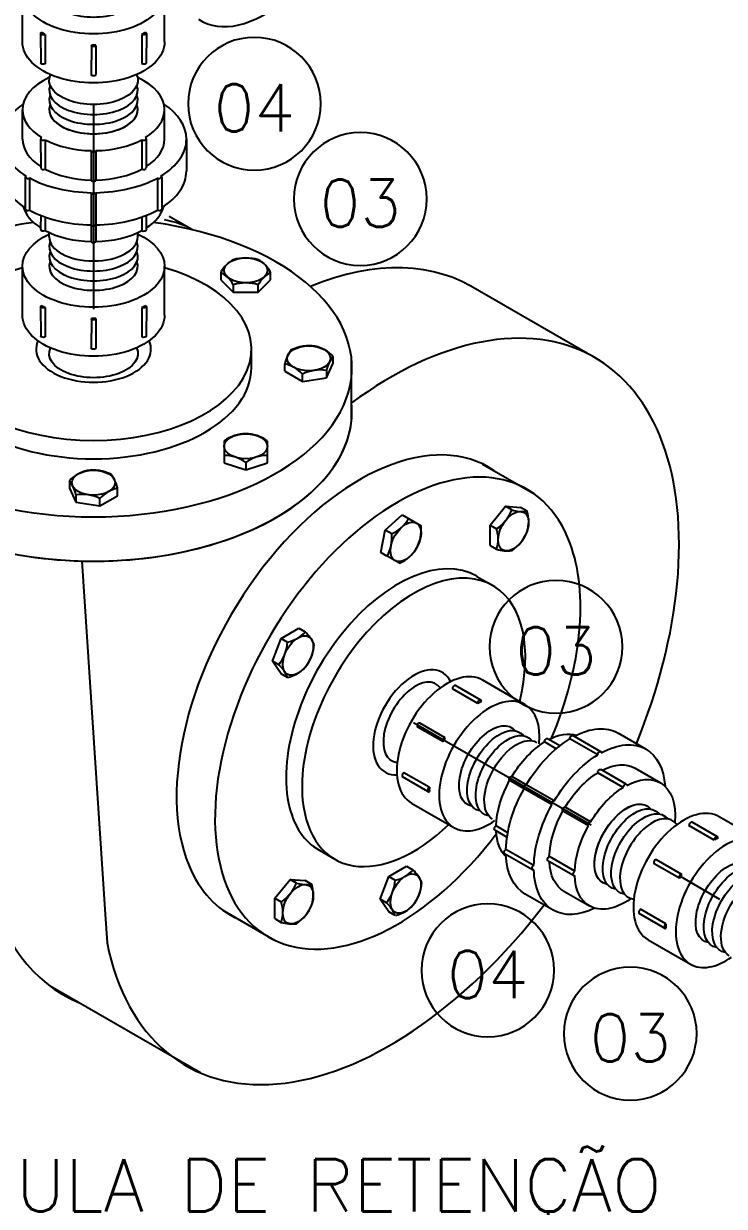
# Model space of a CAD drawing. Header units: millimetres. Extents: x 0 to 114, y 0 to 82.
# Drawn here: x 2.865 to 4.402, y 9.148 to 11.742 of the extents above; entities that cross this region are included whole.
import ezdxf
from ezdxf.enums import TextEntityAlignment as Align

# ---------------------------------------------------------------- set-up
doc = ezdxf.new("R2010")
doc.units = ezdxf.units.MM
doc.linetypes.add('DASHDOT', pattern=[1, 0.5, -0.25, 0, -0.25])
for name, color, linetype in [('INC-DETALHES', 7, 'Continuous'), ('INC-DETALHES-TXT', 7, 'Continuous'), ('tinterno', 252, 'Continuous')]:
    doc.layers.add(name, color=color, linetype=linetype)
doc.styles.add('25', font='ROMANS.SHX', dxfattribs={"width": 0.7, "height": 0.05})
doc.styles.add('60-75', font='romans.shx', dxfattribs={"height": 0.12})

# ---------------------------------------------------------------- blocks, each defined once
blk = doc.blocks.new('nipel')
for p, q in [((0.0266, 0.108, -0.0234), (-0.0212, 0.0803, -0.0234)), ((0.1068, -0.0309, -0.0234), (0.0589, -0.0586, -0.0234))]:
    blk.add_line(p, q)
at = {"extrusion": (0, 0, -1)}
for centre, major_axis, ratio, start_param, end_param in [((0.0667, 0.0385, -0.0468), (0.0401, -0.0694), 0.57735, -3.141593, 0), ((0.1042, 0.0602, -0.0468), (0.025, -0.0433), 0.543752, 2.902493, 6.522284), ((0.0188, 0.0109, -0.0234), (-0.0401, 0.0694), 0.57735, -0.89745, 0), ((0.0188, 0.0109, -0.0234), (0.0401, -0.0694), 0.57735, 0, 0.89745)]:
    blk.add_ellipse(centre, major_axis=major_axis, ratio=ratio, start_param=start_param, end_param=end_param, dxfattribs=at)
for centre, start_param, end_param in [((0.0096, 0.0056), 2.935794, 6.488984), ((0.0188, 0.0109, -0.0234), 2.94446, 6.480318), ((-0.0098, -0.0057), 3.141593, 6.283185), ((0, 0), 2.931316, 6.493462)]:
    blk.add_ellipse(centre, major_axis=(-0.025, 0.0433), ratio=0.543752, start_param=start_param, end_param=end_param)
at = {"layer": 'tinterno'}
for p, q in [((0.0285, 0.0853, -0.0234), (0.0571, 0.1018, -0.0234)), ((0.032, 0.0816, -0.0234), (0.0606, 0.0981, -0.0234)), ((0.0688, 0.0426, -0.0234), (0.0974, 0.0591, -0.0234)), ((0.0714, 0.0384, -0.0234), (0.0999, 0.0548, -0.0234)), ((0.0866, -0.0131, -0.0234), (0.1153, 0.0034, -0.0234)), ((0.0881, -0.018, -0.0234), (0.1167, -0.0014, -0.0234))]:
    blk.add_line(p, q, dxfattribs=at)
at = {"layer": 'tinterno', "extrusion": (0, 0, -1)}
for centre, major_axis, ratio, start_param, end_param in [((0.0586, 0.0993, -0.0234), (-0.00144, 0.0025), 0.577218, 0, 2.374054), ((0.0188, 0.0109, -0.0234), (-0.0401, 0.0694), 0.57735, 0, 3.141593), ((0.0299, 0.0827, -0.0234), (0.00144, -0.0025), 0.57735, 2.338223, 5.515759), ((0.0299, 0.0173, -0.0234), (0.0401, -0.0694), 0.57735, 3.891047, 3.962934), ((0.0987, 0.057, -0.0234), (-0.00125, 0.00217), 0.57735, -0.015616, 3.157208), ((0.07, 0.0404, -0.0234), (-0.00125, 0.00217), 0.57735, -0.015616, 3.157208), ((0.0299, 0.0173, -0.0234), (0.0401, -0.0694), 0.57735, 4.681158, 4.74362), ((0.1153, 0.0011, -0.0234), (0.00144, -0.0025), 0.57735, 3.909019, 6.283185), ((0.0866, -0.0155, -0.0234), (-0.00144, 0.0025), 0.57735, 0.767426, 3.944963), ((0.0299, 0.0173, -0.0234), (0.0401, -0.0694), 0.57735, -0.821342, -0.749455)]:
    blk.add_ellipse(centre, major_axis=major_axis, ratio=ratio, start_param=start_param, end_param=end_param, dxfattribs=at)
blk = doc.blocks.new('unii')
for p, q in [((-0.0237, 0.1073), (0.0078, 0.1255)), ((0.0859, 0.1184), (0.0874, 0.1193)), ((-0.0114, 0.086), (-0.0401, 0.0694)), ((0.0257, 0.0836), (0.0272, 0.0845)), ((0.1455, 0.0151), (0.147, 0.016)), ((0.0853, -0.0196), (0.0868, -0.0187)), ((0.0688, -0.0529), (0.0401, -0.0694)), ((0.0811, -0.0742), (0.1126, -0.056))]:
    blk.add_line(p, q)
for centre, major_axis, ratio, start_param, end_param in [((0.0602, 0.0347, -0.0491), (0.0524, -0.0908), 0.57735, 2.395872, 3.141593), ((0.0888, 0.0513, -0.0725), (0.0401, -0.0694), 0.57735, 2.40841, 3.003111), ((0.0601, 0.1203, -0.0234), (0.00144, -0.0025), 0.57735, 7.050612, 9.424778), ((0.0287, 0.0166, -0.0234), (0.0524, -0.0908), 0.57735, 9.424778, 10.135947), ((0.0602, 0.0347, -0.0491), (0.0524, -0.0908), 0.57735, 1.59446, 2.329067), ((0.0888, 0.1168, -0.0491), (0.00144, -0.0025), 0.57735, 7.050612, 9.424778), ((0.0888, 0.0513, -0.0725), (0.0401, -0.0694), 0.57735, 1.601735, 2.320869), ((0.0287, 0.0166, -0.0234), (0.0401, -0.0694), 0.57735, 2.40841, 3.141593), ((0.0287, 0.082), (0.00144, -0.0025), 0.57735, 7.050612, 9.424778), ((0.0287, 0.0166, -0.0234), (0.0401, -0.0694), 0.57735, 1.601735, 2.320869), ((0, 0), (0.0401, -0.0694), 0.57735, 3.141593, 4.039042), ((0.1126, 0.065, -0.0234), (0.00125, -0.00217), 0.57735, 6.26757, 9.440394), ((0.1289, 0.0744, -0.0491), (0.00125, -0.00217), 0.57735, 6.26757, 9.440394), ((0.0888, 0.0513, -0.0725), (0.0401, -0.0694), 0.57735, 0.820723, 1.539561), ((0.0602, 0.0347, -0.0491), (0.0524, -0.0908), 0.57735, 0.812526, 1.546905), ((0, 0), (-0.025, 0.0433), 0.543752, 3.141593, 6.283185), ((0.0688, 0.0397), (0.00125, -0.00217), 0.57735, 6.26757, 9.440394), ((0.0287, 0.0166, -0.0234), (0.0401, -0.0694), 0.57735, 0.820723, 1.539561), ((0.0888, 0.0513, -0.0725), (0.0401, -0.0694), 0.57735, 0.138481, 0.732494), ((0.1455, 0.0185, -0.0491), (0.00144, -0.0025), 0.577218, 6.283185, 8.657239), ((0.0602, 0.0347, -0.0491), (0.0524, -0.0908), 0.57735, 0, 0.745201), ((0.1343, -0.0081, -0.0234), (0.00144, -0.0025), 0.577218, 6.283185, 8.657239), ((0.0287, 0.0166, -0.0234), (0.0401, -0.0694), 0.57735, 0, 0.732494), ((0.0854, -0.0162), (0.00144, -0.0025), 0.577218, 6.283185, 8.657239), ((0, 0), (0.0401, -0.0694), 0.57735, 5.385736, 6.283185), ((0.0287, 0.0166, -0.0234), (0.0524, -0.0908), 0.57735, 5.572016, 6.283185)]:
    blk.add_ellipse(centre, major_axis=major_axis, ratio=ratio, start_param=start_param, end_param=end_param)
at = {"layer": 'tinterno'}
for p, q in [((0.0272, 0.1046), (0.0589, 0.1229)), ((0.0307, 0.101), (0.0622, 0.1191)), ((0.0735, 0.1112), (0.0859, 0.1184)), ((0.0776, 0.1079), (0.0908, 0.1156)), ((-0.0014, 0.068), (0.0257, 0.0836)), ((0.002, 0.0643), (0.0307, 0.0808)), ((0.08, 0.0491), (0.1115, 0.0672)), ((0.1113, 0.0671), (0.1277, 0.0766)), ((0.1138, 0.0628), (0.1302, 0.0723)), ((0.0823, 0.0446), (0.1138, 0.0628)), ((0.039, 0.0254), (0.0675, 0.0418)), ((0.0413, 0.021), (0.07, 0.0375)), ((0.1322, 0.0132), (0.1455, 0.0209)), ((0.1331, 0.008), (0.1455, 0.0151)), ((0.1028, -0.0239), (0.1343, -0.0057)), ((0.1043, -0.0288), (0.1358, -0.0106)), ((0.0567, -0.0304), (0.0853, -0.0138)), ((0.0582, -0.0353), (0.0853, -0.0196))]:
    blk.add_line(p, q, dxfattribs=at)
for centre, major_axis, start_param, end_param in [((0.0287, 0.0166, -0.0234), (0.0524, -0.0908), 8.666815, 9.424778), ((0.0287, 0.1021, -0.0234), (0.00144, -0.0025), 0.767426, 3.944963), ((0.0287, 0.0166, -0.0234), (0.0524, -0.0908), 7.87787, 8.611829), ((0, 0), (0.0401, -0.0694), 2.392138, 3.141593), ((0, 0.0655), (0.00144, -0.0025), 0.767426, 3.944963), ((0, 0), (0.0401, -0.0694), 7.885213, 8.603436), ((0.0811, 0.0468, -0.0234), (0.00125, -0.00217), 6.26757, 9.440394), ((0.0287, 0.0166, -0.0234), (0.0524, -0.0908), 7.096135, 7.830093), ((0.0401, 0.0231), (0.00125, -0.00217), 6.26757, 9.440394), ((0, 0), (0.0401, -0.0694), 7.104199, 7.82275), ((0.1028, -0.0262, -0.0234), (0.00144, -0.0025), 5.479815, 8.657352), ((0, 0), (0.0401, -0.0694), 6.283185, 7.03264), ((0.0567, -0.0327), (0.00144, -0.0025), 5.479815, 8.657352), ((0.0287, 0.0166, -0.0234), (0.0524, -0.0908), 6.283185, 7.041148)]:
    blk.add_ellipse(centre, major_axis=major_axis, ratio=0.57735, start_param=start_param, end_param=end_param, dxfattribs=at)
blk = doc.blocks.new('S1AD321')
at = {"color": 252}
blk.add_circle((0, 0), 0.0562, dxfattribs=at)
at = {"color": 7, "style": '25'}
blk.add_attdef('DETALHE', text='', height=0.04, dxfattribs=at).set_placement((0, -0.0235), align=Align.CENTER)
for tag, flags, p in [('DESCRICAO', 1, (0, -0.0868)), ('MARCA', 1, (0, -0.1502)), ('QUANT.', 3, (0, -0.2175))]:
    blk.add_attdef(tag, text='', height=0.04, dxfattribs=dict(at, flags=flags)).set_placement(p, align=Align.CENTER)
blk = doc.blocks.new('A$C4B832159')
at = {"layer": 'INC-DETALHES', "color": 252, "linetype": 'DASHDOT', "ltscale": 0.5}
for p, q in [((-3.9473, -8.0969, -0.0556), (-3.9473, -10.094, -0.0556)), ((-3.5571, -10.5171, -0.0556), (-2.6086, -11.0647, -0.0556))]:
    blk.add_line(p, q, dxfattribs=at)
at = {"layer": 'INC-DETALHES', "color": 7}
for p, q in [((-3.8268, -9.9168, -0.0556), (-3.8551, -9.9005, -0.0556)), ((-4.0013, -9.9256, -0.0556), (-4.0013, -9.9203, -0.0556)), ((-3.8933, -9.9256, -0.0556), (-3.8933, -9.9203, -0.0556)), ((-3.3453, -10.0677, -0.0556), (-3.4769, -9.9917, -0.0556)), ((-3.8171, -10.9442, -0.0556), (-4.0001, -10.8385, -0.0556))]:
    blk.add_line(p, q, dxfattribs=at)
at = {"layer": 'INC-DETALHES', "color": 252}
for p, q in [((-3.7921, -9.9687, -0.0556), (-3.7921, -9.9777, -0.0556)), ((-3.7314, -9.9777, -0.0556), (-3.7314, -9.9687, -0.0556)), ((-3.7769, -9.9838, -0.0556), (-3.7769, -9.9928, -0.0556)), ((-3.7465, -9.9928, -0.0556), (-3.7465, -9.9838, -0.0556)), ((-3.7549, -10.0848, -0.0556), (-3.7549, -10.0623, -0.0556)), ((-3.6555, -10.0713, -0.0556), (-3.6555, -10.0803, -0.0556)), ((-3.7142, -10.0893, -0.0556), (-3.7142, -10.0803, -0.0556)), ((-3.6634, -10.0882, -0.0556), (-3.6634, -10.0972, -0.0556)), ((-3.6327, -10.147, -0.0556), (-3.6327, -10.0766, -0.0556)), ((-3.6327, -10.147, -0.0556), (-3.6327, -10.0766, -0.0556)), ((-3.6927, -10.1017, -0.0556), (-3.6927, -10.0927, -0.0556)), ((-3.7617, -10.2005, -0.0556), (-3.7617, -10.2095, -0.0556)), ((-3.4731, -10.2023, -0.0556), (-3.4121, -10.2375, -0.0556)), ((-3.9767, -10.2228, -0.0556), (-3.9767, -10.2318, -0.0556)), ((-3.918, -10.2409, -0.0556), (-3.918, -10.2319, -0.0556)), ((-3.9688, -10.2397, -0.0556), (-3.9688, -10.2487, -0.0556)), ((-3.9395, -10.2533, -0.0556), (-3.9395, -10.2443, -0.0556)), ((-3.4375, -10.2583, -0.0556), (-3.4453, -10.2538, -0.0556)), ((-3.4189, -10.2599, -0.0556), (-3.4267, -10.2554, -0.0556)), ((-3.5839, -10.2873, -0.0556), (-3.5917, -10.2828, -0.0556)), ((-3.4639, -10.2769, -0.0556), (-3.4561, -10.2814, -0.0556)), ((-3.4639, -10.3017, -0.0556), (-3.4561, -10.3062, -0.0556)), ((-3.4803, -10.3392, -0.0556), (-3.4608, -10.3504, -0.0556)), ((-3.697, -10.4024, -0.0556), (-3.6892, -10.4069, -0.0556)), ((-3.7185, -10.4148, -0.0556), (-3.7107, -10.4193, -0.0556)), ((-3.7215, -10.447, -0.0556), (-3.7293, -10.4425, -0.0556)), ((-3.7107, -10.4623, -0.0556), (-3.7185, -10.4578, -0.0556)), ((-3.6728, -10.6726, -0.0556), (-3.6533, -10.6838, -0.0556)), ((-3.5658, -10.6925, -0.0556), (-3.558, -10.697, -0.0556)), ((-3.5873, -10.7049, -0.0556), (-3.5795, -10.7094, -0.0556)), ((-3.7, -10.7129, -0.0556), (-3.7078, -10.7084, -0.0556)), ((-3.6814, -10.7145, -0.0556), (-3.6892, -10.71, -0.0556)), ((-3.7264, -10.7315, -0.0556), (-3.7186, -10.736, -0.0556)), ((-3.5902, -10.7371, -0.0556), (-3.598, -10.7326, -0.0556)), ((-3.7877, -10.7473, -0.0556), (-3.7268, -10.7825, -0.0556)), ((-3.5795, -10.7524, -0.0556), (-3.5873, -10.7479, -0.0556)), ((-3.7264, -10.7563, -0.0556), (-3.7186, -10.7608, -0.0556))]:
    blk.add_line(p, q, dxfattribs=at)
at = {"layer": 'INC-DETALHES', "color": 252, "extrusion": (0, 0.816497, 0.57735)}
for p, q in [((-3.7921, -9.9777, -0.0556), (-3.7769, -9.9928, -0.0556)), ((-3.7465, -9.9928, -0.0556), (-3.7314, -9.9777, -0.0556)), ((-3.7769, -9.9928, -0.0556), (-3.7465, -9.9928, -0.0556)), ((-3.6634, -10.0972, -0.0556), (-3.6555, -10.0803, -0.0556)), ((-3.7142, -10.0893, -0.0556), (-3.6927, -10.1017, -0.0556)), ((-3.6927, -10.1017, -0.0556), (-3.6634, -10.0972, -0.0556)), ((-3.7881, -10.1742, -0.0556), (-3.7881, -10.1917, -0.0556)), ((-3.7354, -10.1917, -0.0556), (-3.7354, -10.1742, -0.0556)), ((-3.7881, -10.192, -0.0556), (-3.7881, -10.2007, -0.0556)), ((-3.7881, -10.2007, -0.0556), (-3.7617, -10.2095, -0.0556)), ((-3.7617, -10.2095, -0.0556), (-3.7354, -10.2007, -0.0556)), ((-3.7354, -10.2007, -0.0556), (-3.7354, -10.1917, -0.0556)), ((-3.9767, -10.2318, -0.0556), (-3.9688, -10.2487, -0.0556)), ((-3.9395, -10.2533, -0.0556), (-3.918, -10.2409, -0.0556)), ((-3.9688, -10.2487, -0.0556), (-3.9395, -10.2533, -0.0556))]:
    blk.add_line(p, q, dxfattribs=at)
at = {"layer": 'INC-DETALHES', "color": 252, "extrusion": (0.707107, -0.408248, 0.57735)}
for p, q in [((-3.4639, -10.2769, -0.0556), (-3.4453, -10.2538, -0.0556)), ((-3.4453, -10.2538, -0.0556), (-3.4267, -10.2554, -0.0556)), ((-3.5917, -10.2828, -0.0556), (-3.571, -10.2644, -0.0556)), ((-3.571, -10.2644, -0.0556), (-3.5632, -10.2689, -0.0556)), ((-3.5632, -10.2689, -0.0556), (-3.548, -10.2777, -0.0556)), ((-3.5973, -10.31, -0.0556), (-3.5917, -10.2828, -0.0556)), ((-3.4639, -10.3017, -0.0556), (-3.4639, -10.2769, -0.0556)), ((-3.5897, -10.3144, -0.0556), (-3.5973, -10.31, -0.0556)), ((-3.5743, -10.3232, -0.0556), (-3.5895, -10.3145, -0.0556)), ((-3.7185, -10.4148, -0.0556), (-3.697, -10.4024, -0.0556)), ((-3.7293, -10.4425, -0.0556), (-3.7185, -10.4148, -0.0556)), ((-3.7185, -10.4578, -0.0556), (-3.7293, -10.4425, -0.0556)), ((-3.5873, -10.7049, -0.0556), (-3.5658, -10.6925, -0.0556)), ((-3.598, -10.7326, -0.0556), (-3.5873, -10.7049, -0.0556)), ((-3.7264, -10.7315, -0.0556), (-3.7078, -10.7084, -0.0556)), ((-3.7078, -10.7084, -0.0556), (-3.6892, -10.71, -0.0556)), ((-3.7264, -10.7563, -0.0556), (-3.7264, -10.7315, -0.0556)), ((-3.5873, -10.7479, -0.0556), (-3.598, -10.7326, -0.0556))]:
    blk.add_line(p, q, dxfattribs=at)
at = {"layer": 'INC-DETALHES', "color": 7, "extrusion": (0.707107, -0.408248, 0.57735)}
for p, q in [((-3.9615, -10.3205, -0.0556), (-3.9331, -10.7509, -0.0556)), ((-3.9331, -10.7509, -0.0556), (-3.9308, -10.7856, -0.0556))]:
    blk.add_line(p, q, dxfattribs=at)
at = {"layer": 'INC-DETALHES', "color": 252, "extrusion": (0, 0.816497, 0.57735), "elevation": -7.9112, "flags": 128}
blk.add_lwpolyline([(3.7614, 6.419), (3.7617, 6.4189), (3.762, 6.419)], dxfattribs=at)
at = {"layer": 'INC-DETALHES', "color": 252, "extrusion": (0.707107, -0.408248, 0.57735), "elevation": 1.7487, "flags": 128}
blk.add_lwpolyline([(-10.7007, -1.1208), (-10.701, -1.1209), (-10.7013, -1.1208)], dxfattribs=at)
at = {"layer": 'INC-DETALHES', "color": 252, "extrusion": (0, 0.816497, 0.57735)}
for centre in [(3.7617, 6.0768, -7.9094), (3.6849, 6.2624, -7.9094), (3.7617, 6.448, -7.9094), (3.9473, 6.5248, -7.9094)]:
    blk.add_circle(centre, 0.0263, dxfattribs=at)
at = {"layer": 'INC-DETALHES', "color": 252, "extrusion": (0.707107, -0.408248, 0.57735)}
for centre in [(-10.6242, -1.2775, 1.7505), (-10.701, -1.0919, 1.7505), (-10.8866, -1.015, 1.7505), (-11.0722, -1.463, 1.7505), (-11.1491, -1.2775, 1.7505)]:
    blk.add_circle(centre, 0.0263, dxfattribs=at)
at = {"layer": 'INC-DETALHES', "color": 252, "extrusion": (0, 0.816497, 0.57735)}
for centre, radius, start, end in [((3.9473, 6.2689, -7.9186), 0.315, 283.4444, 256.5556), ((3.9473, 6.2559, -7.9002), 0.1925, 296.7365, 243.2635), ((3.9473, 6.2559, -7.9002), 0.07, 345.4904, 194.5096), ((3.9473, 6.2689, -7.9186), 0.1925, 360, 180), ((3.9473, 6.3, -7.9627), 0.315, 356.5352, 182.5838), ((3.9473, 6.3, -7.9627), 0.315, 357.4162, 183.4648)]:
    blk.add_arc(centre, radius, start, end, dxfattribs=at)
at = {"layer": 'INC-DETALHES', "color": 252}
for centre, radius, start, end in [((-3.76, -9.9856, 0.4167), 0.0363, 117.7887, 152.2113), ((-3.7617, -10.0036, 0.3737), 0.0524, 73.1525, 106.8475), ((-3.7635, -9.9856, 0.3737), 0.0363, 27.7887, 62.2113), ((-3.8091, -10.0008, 0.4167), 0.0363, 27.7887, 62.2113), ((-3.7144, -10.0008, 0.3737), 0.0363, 117.7887, 152.2113), ((-3.7617, -10.034, 0.4167), 0.0524, 73.1525, 106.8475), ((-3.6843, -10.109, 0.5292), 0.0507, 81.7538, 115.8342), ((-3.6854, -10.0981, 0.5227), 0.0402, 42.0045, 77.9955), ((-3.6709, -10.0901, 0.5707), 0.0444, 142.954, 167.2538), ((-3.6201, -10.098, 0.5227), 0.0444, 142.954, 167.2538), ((-3.7226, -10.1196, 0.5707), 0.0402, 42.0045, 77.9955), ((-3.6706, -10.1384, 0.5643), 0.0507, 81.7538, 115.8342), ((-3.761, -10.2114, 0.6734), 0.046, 90.8922, 125.9777), ((-3.7625, -10.2114, 0.6858), 0.046, 54.0223, 89.1078), ((-3.7877, -10.2355, 0.6982), 0.0436, 53.5001, 90.5262), ((-3.7358, -10.2355, 0.6982), 0.0436, 89.4738, 126.4999), ((-3.9468, -10.2497, 0.7786), 0.0402, 102.0045, 137.9955), ((-3.9479, -10.2605, 0.7674), 0.0507, 64.1658, 98.2462), ((-3.9613, -10.2417, 0.7674), 0.0444, 12.7462, 37.046), ((-4.0121, -10.2495, 0.7786), 0.0444, 12.7462, 37.046), ((-3.9096, -10.2712, 0.7674), 0.0402, 102.0045, 137.9955), ((-3.9615, -10.2897, 0.785), 0.0504, 64.1252, 98.3644), ((-3.4846, -10.2395, -0.0148), 0.0507, 304.1658, 338.2462), ((-3.4243, -10.2159, -0.0564), 0.0444, 252.7462, 277.046), ((-3.4571, -10.2723, -0.0564), 0.0402, 342.0045, 17.9955), ((-3.6013, -10.2473, 0.1191), 0.0436, 293.5001, 330.5262), ((-3.6272, -10.2922, 0.1191), 0.0436, 329.4738, 6.4999), ((-3.5938, -10.2825, 0.1067), 0.046, 330.8922, 5.9777), ((-3.4943, -10.2938, -0.0084), 0.0402, 342.0045, 17.9955), ((-3.466, -10.266, -0.0499), 0.0507, 304.1658, 338.2462), ((-3.593, -10.2812, 0.0943), 0.046, 294.0223, 329.1078), ((-3.443, -10.2638, -0.0084), 0.0444, 252.7462, 277.046), ((-3.761, -10.4157, 0.2059), 0.0504, 321.6356, 355.8748), ((-3.7191, -10.38, 0.1883), 0.0402, 282.0045, 317.9955), ((-3.7194, -10.4395, 0.1883), 0.0444, 22.954, 47.2538), ((-3.729, -10.4185, 0.1883), 0.0507, 321.7538, 355.8342), ((-3.7516, -10.4796, 0.1995), 0.0444, 22.954, 47.2538), ((-3.7191, -10.423, 0.1995), 0.0402, 282.0045, 317.9955), ((-3.5878, -10.6701, -0.1775), 0.0402, 282.0045, 317.9955), ((-3.5881, -10.7296, -0.1775), 0.0444, 22.954, 47.2538), ((-3.747, -10.6941, -0.0148), 0.0507, 304.1658, 338.2462), ((-3.6868, -10.6705, -0.0564), 0.0444, 252.7462, 277.046), ((-3.7196, -10.7269, -0.0564), 0.0402, 342.0045, 17.9955), ((-3.6298, -10.7058, -0.16), 0.0504, 321.6356, 355.8748), ((-3.5978, -10.7086, -0.1775), 0.0507, 321.7538, 355.8342), ((-3.7568, -10.7484, -0.0084), 0.0402, 342.0045, 17.9955), ((-3.7284, -10.7206, -0.0499), 0.0507, 304.1658, 338.2462), ((-3.6204, -10.7697, -0.1664), 0.0444, 22.954, 47.2538), ((-3.5878, -10.7131, -0.1664), 0.0402, 282.0045, 317.9955), ((-3.7054, -10.7184, -0.0084), 0.0444, 252.7462, 277.046)]:
    blk.add_arc(centre, radius, start, end, dxfattribs=at)
at = {"layer": 'INC-DETALHES', "color": 7, "extrusion": (0.707107, -0.408248, 0.57735)}
for centre, start, end in [((-10.8895, -1.1562, 1.6013), 358.061, 36.6178), ((-10.8895, -1.2552, 1.7413), 283.4682, 308.4191), ((-10.8895, -1.1562, 1.6013), 148.2683, 183.983), ((-10.8895, -1.2552, 1.7413), 146.7266, 257.2007)]:
    blk.add_arc(centre, 0.4982, start, end, dxfattribs=at)
at = {"layer": 'INC-DETALHES', "color": 252, "extrusion": (0.707107, -0.408248, 0.57735)}
for centre, radius, start, end in [((-10.8895, -1.2552, 1.7413), 0.4982, 308.4191, 52.6818), ((-10.8866, -1.2398, 1.6972), 0.315, 357.4162, 156.2329), ((-10.8866, -1.271, 1.7413), 0.315, 334.4361, 115.564), ((-10.8866, -1.271, 1.7413), 0.315, 282.3569, 334.4361), ((-10.8866, -1.271, 1.7413), 0.1925, 360, 149.4194), ((-10.8866, -1.2839, 1.7597), 0.1925, 358.4465, 141.0761), ((-10.8866, -1.2839, 1.7597), 0.1925, 296.7365, 358.4465), ((-10.8866, -1.2839, 1.7597), 0.07, 339.1362, 200.6527), ((-10.8866, -1.271, 1.7413), 0.315, 115.564, 257.6431), ((-10.8866, -1.271, 1.7413), 0.1925, 149.4194, 180), ((-10.8866, -1.2839, 1.7597), 0.1925, 141.0761, 243.2635), ((-10.8866, -1.2398, 1.6972), 0.315, 156.2329, 183.4648)]:
    blk.add_arc(centre, radius, start, end, dxfattribs=at)
at = {"layer": 'INC-DETALHES', "color": 7}
for centre, major_axis, ratio, start_param, end_param in [((-3.7394, -9.5292, 0.6234), (-0.0768, -0.133), 0.57735, 6.242573, 9.46539), ((-3.9473, -9.747, 0.727), (0.054, 0), 0.543752, 2.931316, 6.493462), ((-3.9473, -9.759, 0.727), (0.054, 0), 0.543752, 2.935794, 6.488984), ((-3.9473, -9.7705, 0.7017), (0.054, 0), 0.543752, 2.94446, 6.480318), ((-3.9477, -10.2351, -0.0324), (0.1019, 0.3266), 0.669144, -0.055937, 0.067525)]:
    blk.add_ellipse(centre, major_axis=major_axis, ratio=ratio, start_param=start_param, end_param=end_param, dxfattribs=at)
at = {"layer": 'INC-DETALHES', "color": 7, "extrusion": (0, 0, -1)}
for centre, start_param, end_param in [((-3.2996, -10.6658, 0.1226), 2.94446, 6.480318), ((-3.2896, -10.6715, 0.1479), 2.935794, 6.488984), ((-3.2792, -10.6775, 0.1479), 2.931316, 6.493462)]:
    blk.add_ellipse(centre, major_axis=(0.027, 0.0468), ratio=0.543752, start_param=start_param, end_param=end_param, dxfattribs=at)
at = {"layer": 'INC-DETALHES', "color": 7, "xscale": 1.079999999999949, "yscale": 1.079999999999949, "zscale": 1.079999999999949, "rotation": 239.9999999999985}
for name, p in [('nipel', (-3.9473, -9.6048, 0.7776)), ('unii', (-3.9473, -9.7705, 0.7017)), ('nipel', (-3.9473, -9.9378, 0.5973))]:
    blk.add_blockref(name, p, dxfattribs=at)
at = {"layer": 'INC-DETALHES', "color": 7, "xscale": -1.08, "yscale": 1.08, "zscale": 1.08}
for name, p in [('nipel', (-3.4445, -10.5821, 0.0182)), ('unii', (-3.2996, -10.6658, 0.1226)), ('nipel', (-3.1561, -10.7486, 0.1985))]:
    blk.add_blockref(name, p, dxfattribs=at)
at = {"layer": 'INC-DETALHES-TXT'}
ref = blk.add_blockref('S1AD321', (-3.7512, -9.7633, 0.5771), dxfattribs=dict(at, xscale=-1.44, yscale=1.44, zscale=1.44))
ref.add_attrib('DETALHE', '04', dxfattribs={"layer": '0', "color": 7, "height": 0.0576, "style": '25'}).set_placement((-3.7512, -9.7972, 0.5771), align=Align.CENTER)
ref = blk.add_blockref('S1AD321', (-3.6221, -9.8793, 0.5771), dxfattribs=dict(at, xscale=-1.44, yscale=1.44, zscale=1.44))
ref.add_attrib('DETALHE', '03', dxfattribs={"layer": '0', "color": 7, "height": 0.0576, "style": '25'}).set_placement((-3.6221, -9.9132, 0.5771), align=Align.CENTER)
ref = blk.add_blockref('S1AD321', (-3.3836, -10.425, 0.287), dxfattribs=dict(at, xscale=-1.44, yscale=1.44, zscale=1.44))
ref.add_attrib('DETALHE', '03', dxfattribs={"layer": '0', "color": 7, "height": 0.0576, "style": '25'}).set_placement((-3.3836, -10.4589, 0.287), align=Align.CENTER)
ref = blk.add_blockref('S1AD321', (-3.4668, -10.8193, 0.5771), dxfattribs=dict(at, xscale=-1.44, yscale=1.44, zscale=1.44))
ref.add_attrib('DETALHE', '04', dxfattribs={"layer": '0', "color": 7, "height": 0.0576, "style": '25'}).set_placement((-3.4668, -10.8532, 0.5771), align=Align.CENTER)
ref = blk.add_blockref('S1AD321', (-3.2931, -10.8964, 0.5771), dxfattribs=dict(at, xscale=-1.44, yscale=1.44, zscale=1.44))
ref.add_attrib('DETALHE', '03', dxfattribs={"layer": '0', "color": 7, "height": 0.0576, "style": '25'}).set_placement((-3.2931, -10.9303, 0.5771), align=Align.CENTER)
at = {"layer": 'INC-DETALHES-TXT', "insert": (-3.2548, -11.0493, 0.5771), "char_height": 0.064, "width": 1.12597, "attachment_point": 3, "style": '60-75'}
blk.add_mtext('VÁLVULA DE RETENÇÃO HORIZONTAL ø4"', dxfattribs=at)

msp = doc.modelspace()

# ---------------------------------------------------------------- block references
at = {"color": 7, "xscale": 1.8, "yscale": 1.8, "zscale": 1.8}
msp.add_blockref('A$C4B832159', (10.1236, 29.1406, 0.1001), dxfattribs=at)

doc.saveas('drawing.dxf')
